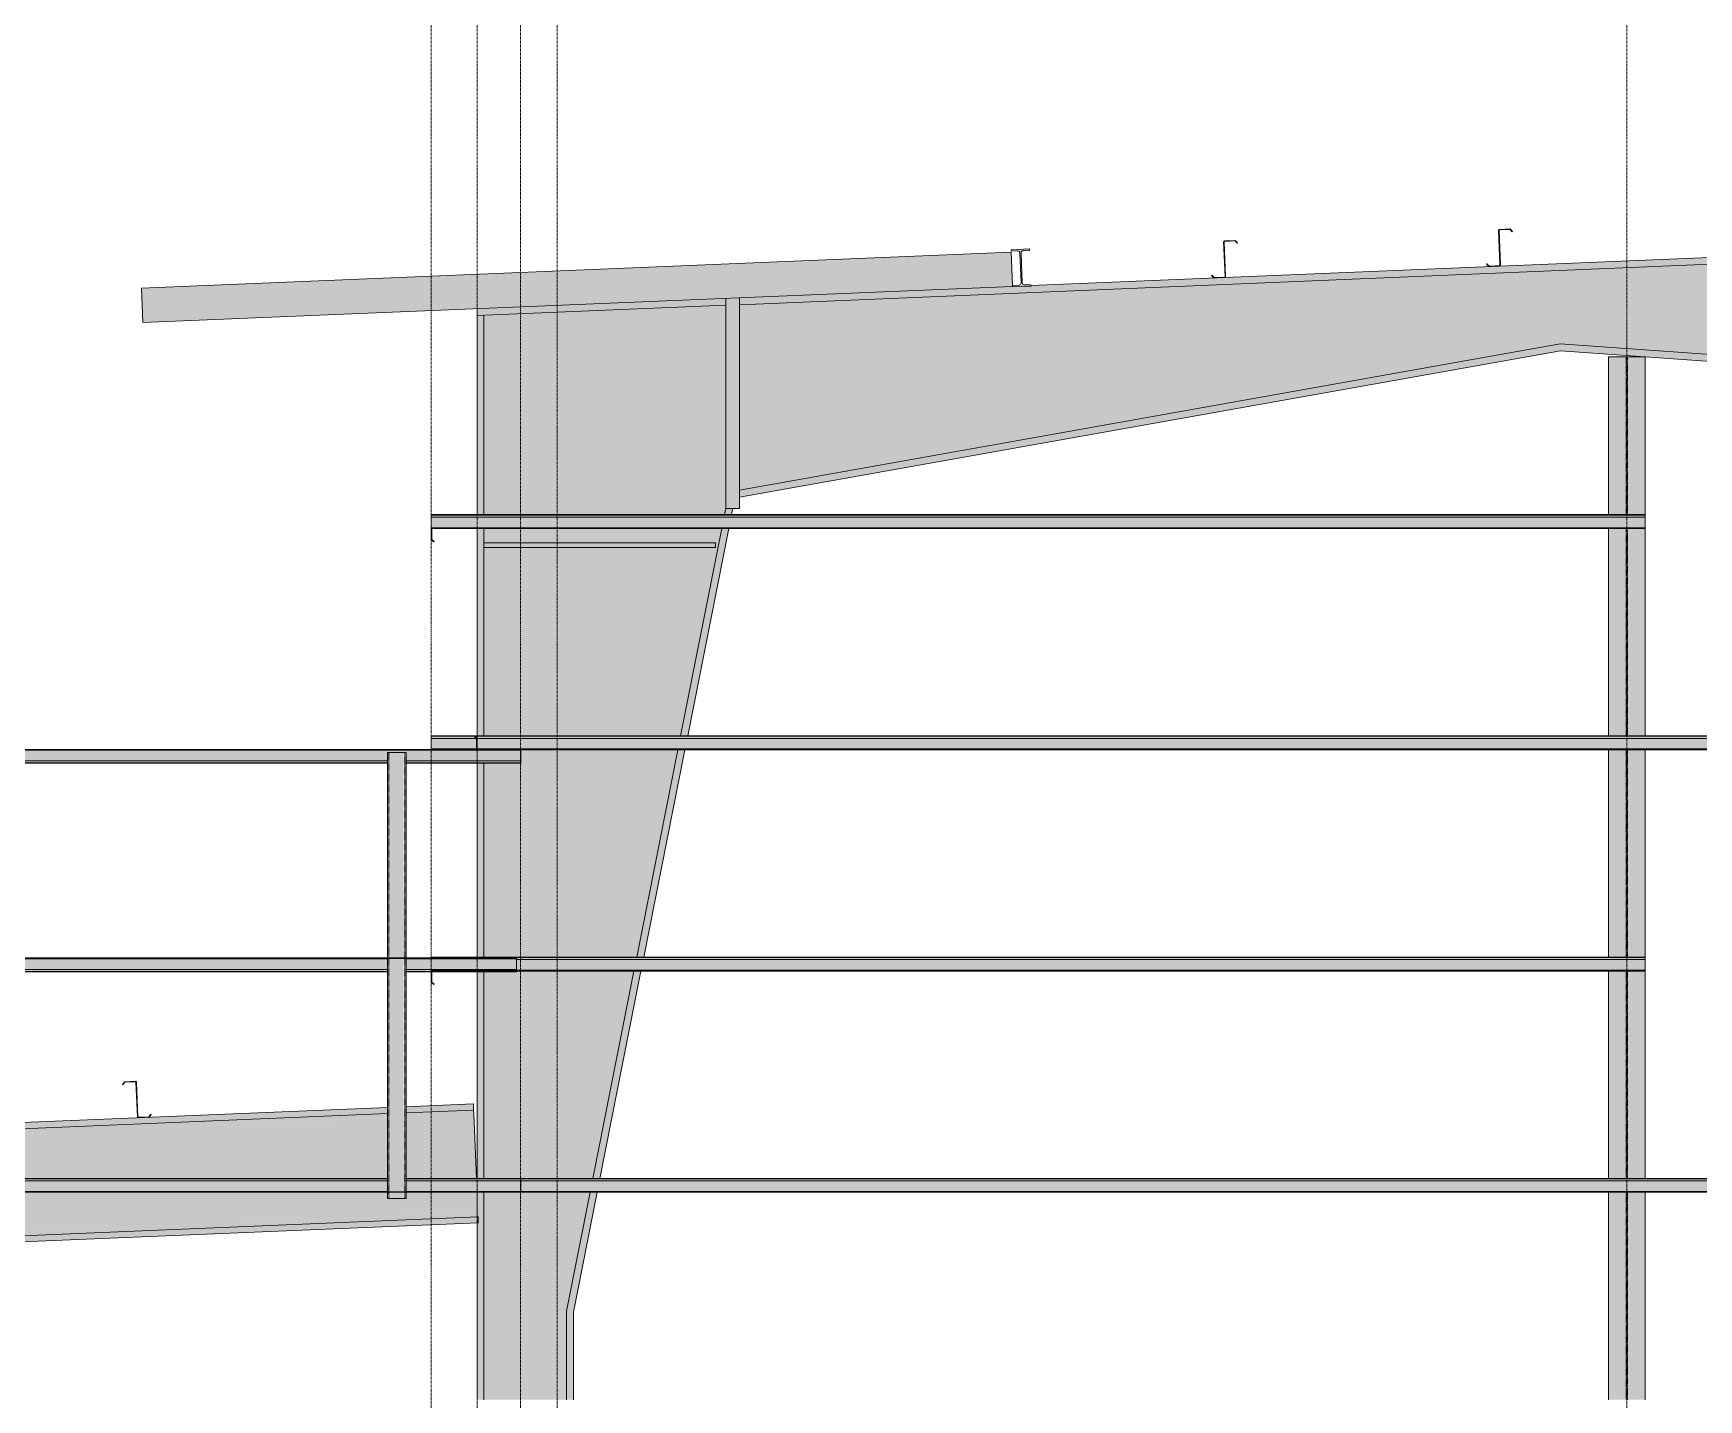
# Model space of a CAD drawing. Header units: inches. Extents: x 21954 to 47768, y -132 to 769.
# Drawn here: x 46099.8 to 46463, y 99.7 to 397.7 of the extents above; entities that cross this region are included whole.
import ezdxf

# ---------------------------------------------------------------- set-up
doc = ezdxf.new("R2010")
doc.units = ezdxf.units.IN
doc.header["$MEASUREMENT"] = 0
doc.linetypes.add('Grid Line 1_2_', pattern=[0.875, 0.5, -0.125, 0.125, -0.125])
doc.linetypes.add('Hidden 1_8_', pattern=[0.1875, 0.125, -0.0625])
for name, color, linetype, lineweight in [('S-BEAM', 12, 'Continuous', 9), ('S-COLS', 52, 'Continuous', 9), ('S-GRID', 1, 'Continuous', 9)]:
    doc.layers.add(name, color=color, linetype=linetype, lineweight=lineweight)
pattern_1 = [(45, (-21524.766, 70.716), (-23.7588, 23.7588), []), (45, (-21524.766, 106.716), (-23.7588, 23.7588), [])]

# ---------------------------------------------------------------- blocks, each defined once
blk = doc.blocks.new('W-Wide Flange - 8_ WIDE-1169490-Structural - Elevation - East')
at = {"layer": 'S-BEAM'}
h = blk.add_hatch(color=256, dxfattribs=at)
h.paths.add_polyline_path([(-22718.06, 147.98), (-22545.05, 155.19), (-22545.05, 156.55), (-22750.73, 147.98), (-22724.19, 147.98)], flags=0)
h.paths.add_polyline_path([(-22541.05, 155.36), (-22379.05, 162.11), (-22379.05, 163.47), (-22541.05, 156.72)], flags=0)
h.paths.add_polyline_path([(-22375.05, 162.27), (-22360.32, 162.89), (-22360.37, 164.25), (-22375.05, 163.64)], flags=0)
h = blk.add_hatch(color=256, dxfattribs=at)
h.paths.add_polyline_path([(-22770.09, 123.4), (-22359.55, 140.52), (-22359.57, 144.95), (-22375.05, 144.95), (-22375.12, 143.64), (-22379.05, 143.64), (-22379.05, 144.95), (-22541.05, 144.95), (-22541.12, 136.73), (-22545.05, 136.73), (-22545.05, 144.95), (-22770.99, 144.89), (-22770.47, 132.59)], flags=0)
h.paths.add_polyline_path([(-22453.03, 147.98), (-22379.05, 147.98), (-22379.05, 161.22), (-22541.05, 154.47), (-22541.05, 147.98), (-22491.77, 147.98)], flags=0)
h.paths.add_polyline_path([(-22545.05, 147.98), (-22545.05, 154.3), (-22696.69, 147.98), (-22549.87, 147.98)], flags=0)
h.paths.add_polyline_path([(-22369.55, 147.98), (-22359.7, 147.98), (-22360.32, 162), (-22375.05, 161.38), (-22375.05, 147.98)], flags=0)
h = blk.add_hatch(color=256, dxfattribs=at)
h.paths.add_polyline_path([(-22696.69, 147.98), (-22545.05, 154.4), (-22545.05, 155.19), (-22717.06, 147.98), (-22701.28, 147.98)], flags=0)
h.paths.add_polyline_path([(-22541.05, 154.47), (-22379.05, 161.23), (-22379.05, 162.11), (-22541.05, 155.28), (-22541.05, 154.57)], flags=0)
h.paths.add_polyline_path([(-22375.05, 161.38), (-22360.28, 162), (-22360.32, 162.89), (-22375.05, 162.24), (-22375.05, 161.39)], flags=0)
for points in [[(-22770.05, 122.52), (-22359.55, 139.66), (-22359.55, 140.51), (-22770.09, 123.4), (-22770.05, 122.55)], [(-22770, 121.16), (-22359.29, 138.27), (-22359.35, 139.63), (-22770.05, 122.52)]]:
    blk.add_hatch(color=256, dxfattribs=at).paths.add_polyline_path(points, flags=0)
for p, q in [((-22541.06, 156.72), (-22379.05, 163.47)), ((-22375.07, 163.63), (-22360.37, 164.25)), ((-22360.37, 164.25), (-22360.32, 162.89)), ((-22541.06, 155.36), (-22379.05, 162.11)), ((-22375.06, 162.27), (-22360.32, 162.89)), ((-22360.32, 162.89), (-22360.28, 162)), ((-22360.28, 162), (-22359.7, 147.98)), ((-22359.57, 144.95), (-22359.55, 144.57)), ((-22770.05, 122.52), (-22359.35, 139.63)), ((-22770, 121.16), (-22359.29, 138.27)), ((-22359.35, 139.66), (-22359.35, 139.63)), ((-22359.35, 139.63), (-22359.29, 138.27))]:
    blk.add_line(p, q, dxfattribs=at)
blk = doc.blocks.new('W-Wide Flange-Column - B1-C-1108678-Structural - Elevation - East')
at = {"layer": 'S-COLS', "linetype": 'Hidden 1_8_'}
for p, q in [((-22108.96, 327.15), (-22108.96, 292.73)), ((-22108.65, 292.73), (-22108.65, 327.15)), ((-22108.96, 289.7), (-22108.96, 244.48)), ((-22108.65, 244.48), (-22108.65, 289.7)), ((-22108.96, 241.45), (-22108.96, 196.23)), ((-22108.65, 196.23), (-22108.65, 241.45)), ((-22108.96, 193.2), (-22108.96, 147.98)), ((-22108.65, 147.98), (-22108.65, 193.2)), ((-22108.96, 144.95), (-22108.96, 99.73)), ((-22108.65, 99.73), (-22108.65, 144.95)), ((-22108.96, 96.7), (-22108.96, 51.48)), ((-22108.65, 51.48), (-22108.65, 96.7)), ((-22108.96, 48.45), (-22108.96, 0)), ((-22108.65, 0), (-22108.65, 48.45))]:
    blk.add_line(p, q, dxfattribs=at)
blk = doc.blocks.new('Girt_Z - 8_D-1038470-Structural - Elevation - East')
at = {"layer": 'S-BEAM'}
h = blk.add_hatch(color=256, dxfattribs=at)
h.paths.add_polyline_path([(-22613.3, 153.71), (-22610.93, 153.81), (-22610.99, 153.91), (-22613.3, 153.82)], flags=0)
h.paths.add_polyline_path([(-22613.49, 153.89), (-22613.38, 153.89), (-22613.81, 161.51)], flags=0)
h.paths.add_polyline_path([(-22616.63, 160.93), (-22616.2, 161.48), (-22616.26, 161.59), (-22616.72, 161)], flags=0)
for p, q in [((-22616.26, 161.59), (-22616.72, 161)), ((-22616.72, 161), (-22616.63, 160.93)), ((-22616.63, 160.93), (-22616.2, 161.48)), ((-22613.89, 161.69), (-22616.26, 161.59)), ((-22616.2, 161.48), (-22613.89, 161.58)), ((-22613.81, 161.51), (-22613.49, 153.89)), ((-22613.38, 153.89), (-22613.7, 161.51)), ((-22610.99, 153.91), (-22613.3, 153.82)), ((-22610.56, 154.47), (-22610.99, 153.91)), ((-22610.93, 153.81), (-22610.47, 154.4)), ((-22610.47, 154.4), (-22610.56, 154.47))]:
    blk.add_line(p, q, dxfattribs=at)
for centre, radius, start, end in [((-22613.89, 161.5), 0.187, 2.3859, 92.3859), ((-22613.89, 161.5), 0.0782, 2.3859, 90.2632), ((-22613.3, 153.9), 0.187, 182.3859, 272.3859), ((-22613.3, 153.9), 0.0782, 182.3859, 269.3436)]:
    blk.add_arc(centre, radius, start, end, dxfattribs=at)
blk = doc.blocks.new('columns and girder2 - one-1108489-Structural - Elevation - East')
at = {"layer": 'S-BEAM'}
h = blk.add_hatch(color=256, dxfattribs=at)
h.paths.add_polyline_path([(-22302.33, 296.54), (-22123.26, 328.45), (-22009.24, 320.37), (-22009.3, 321.88), (-22123.34, 329.96), (-22302.33, 298.04)], flags=0)
h.paths.add_polyline_path([(-22006.23, 320.29), (-21643.9, 325.46), (-21643.96, 326.96), (-22006.29, 321.79), (-22006.23, 320.3)], flags=0)
h.paths.add_polyline_path([(-21640.9, 325.67), (-21403.33, 357.45), (-21194.62, 328.11), (-21194.62, 329.63), (-21403.33, 358.96), (-21640.96, 327.16)], flags=0)
h.paths.add_polyline_path([(-22359.55, 336.13), (-22305.33, 338.39), (-22305.33, 339.9), (-22359.55, 337.64)], flags=0)
h.paths.add_polyline_path([(-22302.33, 338.52), (-22010.5, 350.68), (-22010.58, 352.18), (-22302.33, 339.95)], flags=0)
h.paths.add_polyline_path([(-22007.5, 350.8), (-21645.58, 365.88), (-21645.67, 367.38), (-22007.56, 352.3), (-22007.55, 351.87)], flags=0)
h.paths.add_polyline_path([(-21642.58, 366.01), (-21194.62, 384.75), (-21194.62, 386.17), (-21642.65, 367.51), (-21642.61, 366.63)], flags=0)
h.paths.add_polyline_path([(-21191.62, 384.8), (-21134.3, 387.19), (-21134.3, 388.69), (-21191.62, 386.3), (-21191.62, 384.87)], flags=0)
h = blk.add_hatch(color=256, dxfattribs=at)
h.paths.add_polyline_path([(-21153.8, -6), (-21153.8, -6), (-21155.3, -6)], flags=0)
h.paths.add_polyline_path([(-22338.55, -6), (-22338.55, -6), (-22340.05, -6)], flags=0)
h.paths.add_polyline_path([(-21134.3, -6), (-21134.3, -6), (-21135.8, -6)], flags=0)
h.paths.add_polyline_path([(-21134.3, 0), (-21134.3, 144.95), (-21135.8, 144.95), (-21135.8, 99.73), (-21135.55, 99.65), (-21135.55, 96.7), (-21135.8, 96.7), (-21135.8, 51.48), (-21135.55, 51.4), (-21135.55, 48.45), (-21135.8, 48.45), (-21135.8, 0), (-21134.33, 0)], flags=0)
h.paths.add_polyline_path([(-22358.08, 0), (-22358.05, 0), (-22358.05, 48.27), (-22359.55, 48.27), (-22359.55, 0)], flags=0)
h.paths.add_polyline_path([(-22338.55, 0), (-22338.55, 48.45), (-22340.05, 48.45), (-22339.98, 0)], flags=0)
h.paths.add_polyline_path([(-21153.8, 0), (-21153.8, 48.45), (-21155.3, 48.45), (-21155.3, 0), (-21153.87, 0)], flags=0)
h.paths.add_polyline_path([(-22338.55, 51.48), (-22338.55, 96.7), (-22340.05, 96.7), (-22340.05, 51.48), (-22339.36, 51.48)], flags=0)
h.paths.add_polyline_path([(-21154.49, 51.48), (-21153.8, 51.48), (-21153.8, 96.7), (-21155.3, 96.7), (-21155.3, 51.48)], flags=0)
h.paths.add_polyline_path([(-22359.55, 51.48), (-22358.05, 51.48), (-22358.05, 96.7), (-22359.55, 96.7), (-22359.55, 95.07)], flags=0)
h.paths.add_polyline_path([(-21155.07, 99.73), (-21153.8, 99.73), (-21153.8, 119), (-21158.61, 144.95), (-21160.14, 144.95), (-21155.3, 118.86), (-21155.3, 99.73)], flags=0)
h.paths.add_polyline_path([(-22358.52, 99.73), (-22358.05, 99.73), (-22358.05, 144.95), (-22359.55, 144.95), (-22359.55, 139.66), (-22359.35, 139.63), (-22359.35, 138.27), (-22359.55, 138.26), (-22359.55, 99.73)], flags=0)
h.paths.add_polyline_path([(-22338.78, 99.73), (-22338.55, 99.73), (-22338.55, 118.85), (-22333.38, 144.95), (-22334.91, 144.95), (-22340.05, 119), (-22340.05, 99.73)], flags=0)
h.paths.add_polyline_path([(-22358.05, 147.98), (-22358.05, 193.02), (-22359.55, 193.02), (-22359.55, 147.98), (-22358.73, 147.98)], flags=0)
h.paths.add_polyline_path([(-21134.3, 147.98), (-21134.3, 241.45), (-21135.8, 241.45), (-21135.8, 147.98), (-21134.89, 147.98)], flags=0)
h.paths.add_polyline_path([(-21160.7, 147.98), (-21159.17, 147.98), (-21176.5, 241.45), (-21178.02, 241.45), (-21164.8, 170.12)], flags=0)
h.paths.add_polyline_path([(-22334.3, 147.98), (-22332.77, 147.98), (-22323.81, 193.2), (-22325.34, 193.2)], flags=0)
h.paths.add_polyline_path([(-22323.87, 196.23), (-22323.2, 196.23), (-22314.24, 241.45), (-22315.77, 241.45), (-22324.73, 196.23)], flags=0)
h.paths.add_polyline_path([(-22358.05, 196.23), (-22358.05, 238.52), (-22359.55, 238.52), (-22359.55, 196.23), (-22358.94, 196.23)], flags=0)
h.paths.add_polyline_path([(-22358.05, 244.48), (-22358.05, 289.7), (-22359.55, 289.7), (-22359.55, 244.48), (-22359.15, 244.48)], flags=0)
h.paths.add_polyline_path([(-22313.63, 244.48), (-22304.67, 289.7), (-22306.2, 289.7), (-22315.16, 244.48), (-22314.72, 244.48)], flags=0)
h.paths.add_polyline_path([(-21135.26, 244.48), (-21134.3, 244.48), (-21134.3, 387.19), (-21135.8, 387.12), (-21135.8, 244.48)], flags=0)
h.paths.add_polyline_path([(-21177.67, 244.48), (-21177.06, 244.48), (-21191.8, 323.84), (-21193.29, 323.84), (-21178.58, 244.48)], flags=0)
h.paths.add_polyline_path([(-22305.56, 292.73), (-22304.06, 292.73), (-22303.8, 294.08), (-22305.33, 294.08), (-22305.59, 292.73)], flags=0)
h.paths.add_polyline_path([(-22359.36, 292.73), (-22358.05, 292.73), (-22358.05, 336.2), (-22359.55, 336.13), (-22359.55, 292.73)], flags=0)
h = blk.add_hatch(color=256, dxfattribs=at)
h.paths.add_polyline_path([(-21135.8, 0), (-21135.8, 48.45), (-21153.8, 48.45), (-21153.8, 0), (-21136.67, 0)], flags=0)
h.paths.add_polyline_path([(-22340.05, 0), (-22340.05, 48.45), (-22350.05, 48.35), (-22350.05, 48.27), (-22358.05, 48.27), (-22358.05, 0), (-22350.05, 0)], flags=0)
h.paths.add_polyline_path([(-22350.05, 51.48), (-22340.05, 51.48), (-22340.05, 96.7), (-22358.05, 96.7), (-22358.05, 51.48)], flags=0)
h.paths.add_polyline_path([(-21153.8, 51.48), (-21135.8, 51.48), (-21135.8, 96.7), (-21153.8, 96.7), (-21153.8, 95.07)], flags=0)
h.paths.add_polyline_path([(-22358.05, 99.73), (-22340.05, 99.73), (-22340.05, 119), (-22334.91, 144.95), (-22358.05, 144.95), (-22358.05, 118.85)], flags=0)
h.paths.add_polyline_path([(-21135.8, 99.73), (-21135.8, 144.95), (-21158.61, 144.95), (-21153.8, 118.86), (-21153.8, 99.73), (-21151.03, 99.73)], flags=0)
h.paths.add_polyline_path([(-22358.05, 147.98), (-22334.3, 147.98), (-22325.34, 193.2), (-22350.94, 193.1), (-22350.94, 193.02), (-22358.05, 193.02), (-22358.05, 151.36)], flags=0)
h.paths.add_polyline_path([(-21151.86, 147.98), (-21135.8, 147.98), (-21135.8, 241.45), (-21155.3, 241.45), (-21155.3, 240), (-21143.8, 240), (-21143.8, 239.62), (-21176.16, 239.62), (-21174.03, 228.16), (-21143.8, 228.16), (-21143.8, 227.78), (-21173.96, 227.78), (-21159.17, 147.98), (-21153.8, 147.98)], flags=0)
h.paths.add_polyline_path([(-22350.94, 196.23), (-22324.73, 196.23), (-22315.77, 241.45), (-22350.05, 241.37), (-22350.05, 238.52), (-22358.05, 238.52), (-22358.05, 196.23)], flags=0)
h.paths.add_polyline_path([(-21145.38, 244.48), (-21135.8, 244.48), (-21135.8, 324.09), (-21188.62, 324.09), (-21188.62, 325.09), (-21135.8, 325.09), (-21135.8, 387.12), (-21191.62, 384.8), (-21191.62, 323.84), (-21191.77, 323.84), (-21178.45, 252), (-21155.3, 252), (-21155.3, 244.48), (-21153.8, 244.48)], flags=0)
h.paths.add_polyline_path([(-22336.82, 244.48), (-22315.16, 244.48), (-22306.2, 289.7), (-22358.05, 289.7), (-22358.05, 286.6), (-22307.55, 286.6), (-22307.55, 285.6), (-22358.05, 285.6), (-22358.05, 244.48), (-22350.45, 244.48)], flags=0)
h.paths.add_polyline_path([(-22358.05, 292.73), (-22305.59, 292.73), (-22305.33, 294.08), (-22305.33, 338.39), (-22358.05, 336.13), (-22358.05, 334.6)], flags=0)
h.paths.add_polyline_path([(-22302.33, 298.06), (-22123.26, 329.96), (-22009.3, 321.88), (-22010.58, 350.67), (-22302.33, 338.52), (-22302.33, 328.45)], flags=0)
h.paths.add_polyline_path([(-22006.29, 321.79), (-21643.96, 326.98), (-21645.67, 365.88), (-22007.5, 350.8), (-22006.29, 321.86)], flags=0)
h.paths.add_polyline_path([(-21640.96, 327.17), (-21403.33, 358.96), (-21194.62, 329.63), (-21194.62, 384.67), (-21642.58, 366.01), (-21641.34, 336.13)], flags=0)
h = blk.add_hatch(color=256, dxfattribs=at)
h.paths.add_polyline_path([(-22302.33, 294.08), (-22302.33, 340.02), (-22305.33, 339.9), (-22305.33, 294.08)], flags=0)
h.paths.add_polyline_path([(-22009.06, 316.25), (-22006.07, 316.38), (-22007.59, 352.85), (-22010.58, 352.72)], flags=0)
h.paths.add_polyline_path([(-21643.73, 321.47), (-21640.73, 321.59), (-21642.67, 368.05), (-21645.67, 367.93)], flags=0)
h.paths.add_polyline_path([(-21194.62, 323.84), (-21191.62, 323.84), (-21191.62, 387.09), (-21194.62, 387.09)], flags=0)
h = blk.add_hatch(color=256, dxfattribs=at)
h.paths.add_polyline_path([(-22307.55, 285.6), (-22307.55, 286.6), (-22358.05, 286.6), (-22358.05, 285.6), (-22338.55, 285.6)], flags=0)
h.paths.add_polyline_path([(-21188.62, 324.09), (-21135.8, 324.09), (-21135.8, 325.09), (-21188.62, 325.09)], flags=0)
for p, q in [((-22302.33, 338.52), (-22010.5, 350.68)), ((-22010.56, 352.18), (-22238.75, 342.67)), ((-22359.55, 336.13), (-22305.33, 338.39)), ((-22305.33, 339.9), (-22305.33, 294.08)), ((-22302.33, 294.08), (-22302.33, 340.02)), ((-22359.55, 337.64), (-22359.55, 336.13)), ((-22358.05, 336.2), (-22359.55, 336.13)), ((-22359.55, 292.73), (-22359.55, 336.13)), ((-22358.05, 336.2), (-22358.05, 292.73)), ((-22123.34, 329.96), (-22302.33, 298.06)), ((-22302.33, 296.54), (-22123.26, 328.45)), ((-22009.3, 321.88), (-22123.34, 329.96)), ((-22123.26, 328.45), (-22009.24, 320.37)), ((-22305.33, 294.08), (-22305.59, 292.73)), ((-22305.33, 294.08), (-22302.33, 294.08)), ((-22304.06, 292.73), (-22303.8, 294.08)), ((-22359.55, 244.48), (-22359.55, 289.7)), ((-22358.05, 289.7), (-22358.05, 244.48)), ((-22306.2, 289.7), (-22315.16, 244.48)), ((-22313.63, 244.48), (-22304.67, 289.7)), ((-22307.55, 286.6), (-22358.05, 286.6)), ((-22358.05, 285.6), (-22307.55, 285.6)), ((-22307.55, 285.6), (-22307.55, 286.6)), ((-22315.77, 241.45), (-22324.73, 196.23)), ((-22323.2, 196.23), (-22314.24, 241.45)), ((-22359.55, 196.23), (-22359.55, 238.52)), ((-22358.05, 238.52), (-22358.05, 196.23)), ((-22359.55, 147.98), (-22359.55, 193.02)), ((-22358.05, 193.02), (-22358.05, 147.98)), ((-22325.34, 193.2), (-22334.3, 147.98)), ((-22332.77, 147.98), (-22323.81, 193.2)), ((-22359.55, 139.65), (-22359.55, 144.95)), ((-22358.05, 144.95), (-22358.05, 99.73)), ((-22334.91, 144.95), (-22340.05, 119)), ((-22338.55, 118.85), (-22333.38, 144.95)), ((-22359.55, 99.73), (-22359.55, 138.26)), ((-22340.05, 99.73), (-22340.05, 119)), ((-22338.55, 118.85), (-22338.55, 99.73))]:
    blk.add_line(p, q, dxfattribs=at)
blk = doc.blocks.new('Girt_C - 8_D-1125799-Structural - Elevation - East')
at = {"layer": 'S-BEAM'}
blk.add_hatch(color=256, dxfattribs=at).paths.add_polyline_path([(-22379.05, 239.05), (-22378.99, 240.83), (-22375.05, 240.83), (-22375.05, 239.05), (-22350.05, 239.05), (-22350.05, 241.37), (-22797.05, 241.37), (-22797.05, 239.05), (-22791.3, 239.05), (-22791.24, 240.83), (-22787.3, 240.83), (-22787.3, 239.05), (-22545.05, 239.05), (-22544.99, 240.83), (-22541.05, 240.83), (-22541.05, 239.05), (-22414.29, 239.05)], flags=0)
h = blk.add_hatch(color=256, dxfattribs=at)
h.paths.add_polyline_path([(-22787.3, 238.6), (-22545.05, 238.6), (-22545.05, 239.05), (-22787.3, 238.95)], flags=0)
h.paths.add_polyline_path([(-22350.05, 238.6), (-22350.05, 239.05), (-22375.05, 238.95), (-22375.05, 238.6)], flags=0)
h.paths.add_polyline_path([(-22797.05, 238.6), (-22791.3, 238.6), (-22791.3, 239.05), (-22797.05, 238.95)], flags=0)
h.paths.add_polyline_path([(-22379.05, 238.6), (-22379.05, 239.05), (-22541.05, 238.95), (-22541.05, 238.6), (-22414.29, 238.6)], flags=0)
at = {"layer": 'S-BEAM', "lineweight": 15}
for p, q in [((-22350.05, 241.55), (-22797.05, 241.55)), ((-22797.05, 241.45), (-22350.05, 241.45)), ((-22350.05, 241.45), (-22350.05, 241.55))]:
    blk.add_line(p, q, dxfattribs=at)
at = {"layer": 'S-BEAM'}
for p, q in [((-22350.05, 241.37), (-22797.05, 241.37)), ((-22350.05, 241.45), (-22350.05, 241.37)), ((-22350.05, 241.37), (-22350.05, 239.05)), ((-22379.05, 239.05), (-22541.05, 239.05)), ((-22379.05, 238.6), (-22541.05, 238.6)), ((-22379.05, 238.52), (-22541.05, 238.52)), ((-22350.05, 239.05), (-22375.05, 239.05)), ((-22350.05, 238.6), (-22375.05, 238.6)), ((-22350.05, 238.52), (-22375.05, 238.52)), ((-22350.05, 239.05), (-22350.05, 238.6)), ((-22350.05, 238.6), (-22350.05, 238.52))]:
    blk.add_line(p, q, dxfattribs=at)
blk = doc.blocks.new('Girt_C - 8_D-1125798-Structural - Elevation - East')
at = {"layer": 'S-BEAM'}
h = blk.add_hatch(color=256, dxfattribs=at)
h.paths.add_polyline_path([(-22791.3, 195.87), (-22791.3, 195.95), (-22797.05, 195.87)], flags=0)
h.paths.add_polyline_path([(-22350.94, 195.87), (-22350.94, 195.95), (-22375.05, 195.87)], flags=0)
h = blk.add_hatch(color=256, dxfattribs=at)
h.paths.add_polyline_path([(-22569.24, 193.55), (-22545.05, 193.55), (-22545.05, 195.87), (-22787.3, 195.87), (-22787.3, 193.55), (-22646.71, 193.55)], flags=0)
h.paths.add_polyline_path([(-22791.3, 193.55), (-22791.3, 195.87), (-22797.05, 195.87), (-22797.05, 193.55)], flags=0)
h.paths.add_polyline_path([(-22350.94, 193.55), (-22350.94, 195.87), (-22375.05, 195.87), (-22375.05, 193.55)], flags=0)
h.paths.add_polyline_path([(-22379.05, 193.55), (-22379.05, 195.87), (-22541.05, 195.87), (-22541.05, 193.55), (-22414.29, 193.55)], flags=0)
h = blk.add_hatch(color=256, dxfattribs=at)
h.paths.add_polyline_path([(-22541.05, 193.1), (-22379.05, 193.1), (-22379.05, 193.55), (-22541.05, 193.45)], flags=0)
h.paths.add_polyline_path([(-22797.05, 193.1), (-22791.3, 193.1), (-22791.3, 193.55), (-22797.05, 193.45)], flags=0)
h.paths.add_polyline_path([(-22569.24, 193.1), (-22545.05, 193.1), (-22545.05, 193.55), (-22787.3, 193.45), (-22787.3, 193.1), (-22646.71, 193.1)], flags=0)
h.paths.add_polyline_path([(-22350.94, 193.1), (-22350.94, 193.2), (-22350.94, 193.3), (-22350.94, 193.55), (-22375.05, 193.45), (-22375.05, 193.1), (-22369.55, 193.1)], flags=0)
at = {"layer": 'S-BEAM', "lineweight": 15}
for p, q in [((-22350.94, 196.05), (-22797.05, 196.05)), ((-22797.05, 195.95), (-22350.94, 195.95)), ((-22350.94, 195.95), (-22350.94, 196.05))]:
    blk.add_line(p, q, dxfattribs=at)
at = {"layer": 'S-BEAM'}
for p, q in [((-22379.05, 195.87), (-22541.05, 195.87)), ((-22379.05, 193.55), (-22541.05, 193.55)), ((-22379.05, 193.1), (-22541.05, 193.1)), ((-22379.05, 193.02), (-22541.05, 193.02)), ((-22350.94, 195.87), (-22375.05, 195.87)), ((-22350.94, 193.55), (-22375.05, 193.55)), ((-22350.94, 193.1), (-22375.05, 193.1)), ((-22350.94, 193.02), (-22375.05, 193.02)), ((-22350.94, 195.95), (-22350.94, 195.87)), ((-22350.94, 195.87), (-22350.94, 193.55)), ((-22350.94, 193.55), (-22350.94, 193.3)), ((-22350.94, 193.1), (-22350.94, 193.02))]:
    blk.add_line(p, q, dxfattribs=at)
blk = doc.blocks.new('Girt_C - 8_D-1121963-Structural - Elevation - East')
at = {"layer": 'S-BEAM'}
h = blk.add_hatch(color=256, dxfattribs=at)
h.paths.add_polyline_path([(-22356.19, 147.45), (-22350.05, 147.45), (-22350.05, 147.9), (-22375.05, 147.9), (-22375.05, 147.45)], flags=0)
h.paths.add_polyline_path([(-22795.3, 147.45), (-22791.3, 147.55), (-22791.3, 147.9), (-22795.3, 147.9)], flags=0)
h.paths.add_polyline_path([(-22787.3, 147.45), (-22545.05, 147.55), (-22545.05, 147.9), (-22787.3, 147.9), (-22787.3, 147.55)], flags=0)
h.paths.add_polyline_path([(-22379.05, 147.45), (-22379.05, 147.9), (-22541.05, 147.9), (-22541.05, 147.45), (-22394.92, 147.45)], flags=0)
h = blk.add_hatch(color=256, dxfattribs=at)
h.paths.add_polyline_path([(-22356.19, 145.13), (-22350.05, 145.13), (-22350.05, 147.45), (-22375.05, 147.45), (-22375.05, 145.13)], flags=0)
h.paths.add_polyline_path([(-22791.98, 145.13), (-22791.3, 145.13), (-22791.3, 147.45), (-22795.3, 147.45), (-22795.3, 145.13)], flags=0)
h.paths.add_polyline_path([(-22787.3, 145.13), (-22545.05, 145.13), (-22545.05, 147.45), (-22787.3, 147.45)], flags=0)
h.paths.add_polyline_path([(-22379.05, 145.13), (-22379.05, 147.45), (-22541.05, 147.45), (-22541.05, 145.13), (-22394.92, 145.13)], flags=0)
for points in [[(-22379.05, 147.9), (-22379.05, 147.98), (-22394.92, 147.9)], [(-22350.05, 145.05), (-22350.05, 145.13), (-22356.19, 145.05)]]:
    blk.add_hatch(color=256, dxfattribs=at).paths.add_polyline_path(points, flags=0)
h = blk.add_hatch(dxfattribs=at)
h.set_pattern_fill('FP_9', color=256, style=0, pattern_type=2)
h.set_pattern_definition(pattern_1)
h.paths.add_polyline_path([(-22350.05, 144.95), (-22350.05, 145.05), (-22356.19, 144.95)], flags=0)
for p, q in [((-22379.05, 147.98), (-22541.06, 147.98)), ((-22379.05, 147.9), (-22541.06, 147.9)), ((-22379.05, 147.45), (-22541.06, 147.45)), ((-22350.05, 147.98), (-22375.06, 147.98)), ((-22350.05, 147.9), (-22375.06, 147.9)), ((-22350.05, 147.45), (-22375.06, 147.45)), ((-22350.05, 147.98), (-22350.05, 147.9)), ((-22350.05, 147.9), (-22350.05, 147.45)), ((-22350.05, 147.45), (-22350.05, 145.13)), ((-22379.05, 145.13), (-22541.06, 145.13)), ((-22350.05, 145.13), (-22375.05, 145.13)), ((-22350.05, 145.13), (-22350.05, 145.05))]:
    blk.add_line(p, q, dxfattribs=at)
at = {"layer": 'S-BEAM', "lineweight": 15}
for p, q in [((-22350.05, 145.05), (-22795.3, 145.05)), ((-22795.3, 144.95), (-22350.05, 144.95)), ((-22350.05, 144.95), (-22350.05, 145.05))]:
    blk.add_line(p, q, dxfattribs=at)
blk = doc.blocks.new('Girt_Z - 8_D-1041617-Structural - Elevation - East')
at = {"layer": 'S-BEAM'}
h = blk.add_hatch(color=256, dxfattribs=at)
h.paths.add_polyline_path([(-22138.91, 346.83), (-22138.86, 346.94), (-22139.42, 347.38)], flags=0)
h.paths.add_polyline_path([(-22136.47, 347.12), (-22136.37, 347.12), (-22136.79, 354.74)], flags=0)
h.paths.add_polyline_path([(-22133.82, 354.4), (-22133.74, 354.48), (-22134.25, 355.03), (-22134.29, 354.92)], flags=0)
for p, q in [((-22136.79, 354.74), (-22136.47, 347.12)), ((-22136.37, 347.12), (-22136.68, 354.74)), ((-22134.25, 355.03), (-22136.61, 354.93)), ((-22136.61, 354.82), (-22134.29, 354.92)), ((-22134.29, 354.92), (-22133.82, 354.4)), ((-22133.74, 354.48), (-22134.25, 355.03)), ((-22133.82, 354.4), (-22133.74, 354.48)), ((-22139.33, 347.46), (-22139.42, 347.38)), ((-22139.42, 347.38), (-22138.91, 346.83)), ((-22138.86, 346.94), (-22139.33, 347.46)), ((-22136.55, 347.04), (-22138.86, 346.94))]:
    blk.add_line(p, q, dxfattribs=at)
for centre, radius, start, end in [((-22136.6, 354.74), 0.187, 92.3859, 182.3859), ((-22136.6, 354.74), 0.0782, 94.5087, 182.3859), ((-22136.55, 347.12), 0.0782, 275.4283, 2.3859), ((-22136.55, 347.12), 0.188, 272.3859, 2.3859)]:
    blk.add_arc(centre, radius, start, end, dxfattribs=at)
blk = doc.blocks.new('HSS-Hollow Structural Section-Column - HSS4X4X1_4-1159162-Structural - Elevation - East')
at = {"layer": 'S-COLS', "linetype": 'Hidden 1_8_'}
for p, q in [((-22378.82, 196.05), (-22378.82, 240.83)), ((-22375.29, 240.83), (-22375.29, 196.05)), ((-22378.82, 145.05), (-22378.82, 195.95)), ((-22375.29, 195.95), (-22375.29, 145.05)), ((-22378.82, 143.64), (-22378.82, 144.95)), ((-22375.29, 144.95), (-22375.29, 143.64))]:
    blk.add_line(p, q, dxfattribs=at)
blk = doc.blocks.new('Girt_Z - 10_D-1179800-Structural - Elevation - East')
at = {"layer": 'S-BEAM'}
h = blk.add_hatch(color=256, dxfattribs=at)
h.paths.add_polyline_path([(-22368.98, 190.27), (-22368.91, 190.35), (-22369.44, 190.8), (-22369.55, 190.75)], flags=0)
h.paths.add_polyline_path([(-22359.97, 196.05), (-22359.92, 196.05), (-22360.09, 196.05)], flags=0)
for p, q in [((-22360.13, 196.23), (-22360.2, 196.15)), ((-22360.2, 196.15), (-22360.09, 196.05)), ((-22359.92, 196.05), (-22360.13, 196.23)), ((-22369.55, 193.02), (-22369.55, 190.75)), ((-22369.44, 190.8), (-22369.44, 193.02)), ((-22369.55, 190.75), (-22368.98, 190.27)), ((-22368.91, 190.35), (-22369.44, 190.8)), ((-22368.98, 190.27), (-22368.91, 190.35))]:
    blk.add_line(p, q, dxfattribs=at)
blk = doc.blocks.new('Girt_Z - 10_D-V76-Structural - Elevation - East')
at = {"layer": 'S-BEAM'}
blk.add_hatch(color=256, dxfattribs=at).paths.add_polyline_path([(-22359.66, 241.63), (-22359.55, 241.63), (-22359.55, 244), (-22359.66, 243.95)], flags=0)
for p, q in [((-22360.13, 244.48), (-22360.2, 244.4)), ((-22360.2, 244.4), (-22359.66, 243.95)), ((-22359.55, 244), (-22360.13, 244.48)), ((-22359.66, 243.95), (-22359.66, 241.63)), ((-22359.55, 241.63), (-22359.55, 244))]:
    blk.add_line(p, q, dxfattribs=at)
blk.add_arc((-22359.74, 241.63), 0.0782, 270, 356.9576, dxfattribs=at)
blk = doc.blocks.new('Girt_Z - 10_D-1179799-Structural - Elevation - East')
at = {"layer": 'S-BEAM'}
blk.add_hatch(color=256, dxfattribs=at).paths.add_polyline_path([(-22368.98, 286.77), (-22368.91, 286.85), (-22369.44, 287.3), (-22369.55, 287.25)], flags=0)
for p, q in [((-22369.55, 289.62), (-22369.55, 287.25)), ((-22369.55, 287.25), (-22368.98, 286.77)), ((-22369.44, 287.3), (-22369.44, 289.62)), ((-22368.91, 286.85), (-22369.44, 287.3)), ((-22368.98, 286.77), (-22368.91, 286.85))]:
    blk.add_line(p, q, dxfattribs=at)
blk.add_arc((-22369.37, 289.62), 0.0782, 90, 177.8773, dxfattribs=at)
blk = doc.blocks.new('Girt_Z - 10_D-1118249-Structural - Elevation - East')
at = {"layer": 'S-BEAM'}
h = blk.add_hatch(color=256, dxfattribs=at)
h.paths.add_polyline_path([(-21484.6, 147.45), (-21134.3, 147.5), (-21133.83, 147.9), (-22350.05, 147.9), (-22350.05, 147.45), (-21562.07, 147.45)], flags=0)
h.paths.add_polyline_path([(-21133.73, 147.45), (-21128.43, 147.45), (-21128.43, 147.9), (-21133.73, 147.84), (-21134.19, 147.45)], flags=0)
h = blk.add_hatch(color=256, dxfattribs=at)
h.paths.add_polyline_path([(-21134.19, 145.13), (-21128.43, 145.13), (-21128.43, 147.45), (-21134.19, 147.45), (-21134.19, 145.13)], flags=0)
h.paths.add_polyline_path([(-21484.6, 145.13), (-21134.3, 145.13), (-21134.3, 147.45), (-22350.05, 147.45), (-22350.05, 145.13), (-21562.07, 145.13)], flags=0)
for p, q in [((-21128.43, 147.98), (-22350.05, 147.98)), ((-21133.83, 147.9), (-22350.05, 147.9)), ((-21134.3, 147.45), (-22350.05, 147.45)), ((-21128.43, 145.13), (-22350.05, 145.13))]:
    blk.add_line(p, q, dxfattribs=at)
at = {"layer": 'S-BEAM', "lineweight": 15}
for p, q in [((-21128.43, 145.05), (-22369.55, 145.05)), ((-22369.55, 145.05), (-22369.55, 144.95)), ((-22369.55, 144.95), (-21128.43, 144.95))]:
    blk.add_line(p, q, dxfattribs=at)
blk = doc.blocks.new('Girt_Z - 10_D-1118713-Structural - Elevation - East')
at = {"layer": 'S-BEAM'}
blk.add_hatch(color=256, dxfattribs=at).paths.add_polyline_path([(-22360.2, 244.4), (-22360.2, 244.48), (-22369.55, 244.4)], flags=0)
h = blk.add_hatch(color=256, dxfattribs=at)
h.paths.add_polyline_path([(-21484.6, 243.95), (-21134.3, 244), (-21133.83, 244.4), (-22360.03, 244.4), (-22359.55, 243.95), (-21562.07, 243.95)], flags=0)
h.paths.add_polyline_path([(-22360.2, 243.95), (-22359.72, 244), (-22360.2, 244.4), (-22369.55, 244.4), (-22369.55, 243.95)], flags=0)
h.paths.add_polyline_path([(-21133.73, 243.95), (-21128.05, 243.95), (-21128.05, 244.4), (-21133.73, 244.34), (-21134.19, 243.95)], flags=0)
h = blk.add_hatch(color=256, dxfattribs=at)
h.paths.add_polyline_path([(-21134.19, 241.63), (-21128.05, 241.63), (-21128.05, 243.95), (-21134.19, 243.95), (-21134.19, 241.63)], flags=0)
h.paths.add_polyline_path([(-22359.66, 241.63), (-22359.66, 243.95), (-22369.55, 243.95), (-22369.55, 241.63), (-22360.13, 241.63)], flags=0)
h.paths.add_polyline_path([(-21484.6, 241.63), (-21134.3, 241.63), (-21134.3, 243.95), (-22359.55, 243.95), (-22359.55, 241.63), (-21562.07, 241.63)], flags=0)
for p, q in [((-21128.05, 244.48), (-22369.55, 244.48)), ((-22369.55, 244.4), (-22369.55, 244.48)), ((-22360.2, 244.4), (-22369.55, 244.4)), ((-22369.55, 243.95), (-22369.55, 244.4)), ((-22359.66, 243.95), (-22369.55, 243.95)), ((-22369.55, 241.63), (-22369.55, 243.95)), ((-21133.83, 244.4), (-22360.03, 244.4)), ((-21134.3, 243.95), (-22359.55, 243.95)), ((-21128.05, 241.63), (-22369.55, 241.63)), ((-22369.55, 241.55), (-22369.55, 241.63))]:
    blk.add_line(p, q, dxfattribs=at)
at = {"layer": 'S-BEAM', "lineweight": 15}
for p, q in [((-21128.05, 241.55), (-22369.55, 241.55)), ((-22369.55, 241.55), (-22369.55, 241.45)), ((-22369.55, 241.45), (-21128.05, 241.45))]:
    blk.add_line(p, q, dxfattribs=at)
blk = doc.blocks.new('Girt_Z - 10_D-1118338-Structural - Elevation - East')
at = {"layer": 'S-BEAM'}
h = blk.add_hatch(color=256, dxfattribs=at)
h.paths.add_polyline_path([(-22181.87, 195.7), (-22104.8, 195.7), (-22104.8, 196.15), (-22350.94, 196.05), (-22350.94, 195.7), (-22259.34, 195.7)], flags=0)
h.paths.add_polyline_path([(-22360.09, 196.05), (-22360.2, 196.15), (-22360.13, 196.05)], flags=0)
for points in [[(-22350.94, 193.38), (-22104.8, 193.38), (-22104.8, 195.7), (-22350.94, 195.7), (-22350.94, 193.55)], [(-22104.8, 193.3), (-22104.8, 193.38), (-22181.87, 193.3)]]:
    blk.add_hatch(color=256, dxfattribs=at).paths.add_polyline_path(points, flags=0)
h = blk.add_hatch(dxfattribs=at)
h.set_pattern_fill('FP_9', color=256, style=0, pattern_type=2)
h.set_pattern_definition(pattern_1)
h.paths.add_polyline_path([(-22104.8, 193.2), (-22104.8, 193.3), (-22181.87, 193.2)], flags=0)
for p, q in [((-22104.8, 196.23), (-22369.55, 196.23)), ((-22369.55, 196.15), (-22369.55, 196.23)), ((-22360.2, 196.15), (-22369.55, 196.15)), ((-22104.8, 196.15), (-22360.03, 196.15)), ((-22104.8, 196.23), (-22104.8, 196.15)), ((-22104.8, 196.15), (-22104.8, 195.7)), ((-22104.8, 195.7), (-22350.94, 195.7)), ((-22104.8, 193.38), (-22350.94, 193.38)), ((-22104.8, 195.7), (-22104.8, 193.38)), ((-22104.8, 193.38), (-22104.8, 193.3))]:
    blk.add_line(p, q, dxfattribs=at)
at = {"layer": 'S-BEAM', "lineweight": 15}
for p, q in [((-22104.8, 193.3), (-22369.55, 193.3)), ((-22369.55, 193.3), (-22369.55, 193.2)), ((-22369.55, 193.2), (-22104.8, 193.2)), ((-22104.8, 193.2), (-22104.8, 193.3))]:
    blk.add_line(p, q, dxfattribs=at)
blk = doc.blocks.new('Girt_Z - 10_D-1118378-Structural - Elevation - East')
at = {"layer": 'S-BEAM'}
for points in [[(-22369.55, 292.2), (-22104.8, 292.2), (-22104.8, 292.65), (-22369.55, 292.65)], [(-22369.55, 289.88), (-22104.8, 289.88), (-22104.8, 292.2), (-22369.55, 292.2)], [(-22104.8, 289.8), (-22104.8, 289.88), (-22181.87, 289.8)]]:
    blk.add_hatch(color=256, dxfattribs=at).paths.add_polyline_path(points, flags=0)
for p, q in [((-22104.8, 292.73), (-22369.55, 292.73)), ((-22369.55, 292.65), (-22369.55, 292.73)), ((-22104.8, 292.65), (-22369.55, 292.65)), ((-22369.55, 292.2), (-22369.55, 292.65)), ((-22104.8, 292.2), (-22369.55, 292.2)), ((-22369.55, 289.88), (-22369.55, 292.2)), ((-22104.8, 292.73), (-22104.8, 292.65)), ((-22104.8, 292.65), (-22104.8, 292.2)), ((-22104.8, 292.2), (-22104.8, 289.88)), ((-22104.8, 289.88), (-22369.55, 289.88)), ((-22369.55, 289.8), (-22369.55, 289.88)), ((-22104.8, 289.88), (-22104.8, 289.8))]:
    blk.add_line(p, q, dxfattribs=at)
at = {"layer": 'S-BEAM', "lineweight": 15}
for p, q in [((-22104.8, 289.8), (-22369.55, 289.8)), ((-22369.55, 289.8), (-22369.55, 289.7)), ((-22369.55, 289.7), (-22104.8, 289.7)), ((-22104.8, 289.7), (-22104.8, 289.8))]:
    blk.add_line(p, q, dxfattribs=at)
blk = doc.blocks.new('W-Wide Flange - W8X15-1168863-Structural - Elevation - East')
at = {"layer": 'S-BEAM'}
h = blk.add_hatch(color=256, dxfattribs=at)
h.paths.add_polyline_path([(-22242.75, 342.39), (-22238.74, 342.56), (-22238.76, 342.87), (-22242.76, 342.71)], flags=0)
h.paths.add_polyline_path([(-22240.5, 342.95), (-22240.58, 343.05), (-22241.03, 342.93)], flags=0)
h.paths.add_polyline_path([(-22240.39, 342.87), (-22240.5, 342.95), (-22241.13, 342.84)], flags=0)
h.paths.add_polyline_path([(-22240.9, 343.28), (-22240.66, 343.29), (-22240.93, 349.77), (-22241.17, 349.76)], flags=0)
h.paths.add_polyline_path([(-22240.87, 350.02), (-22240.8, 350.13), (-22241.33, 350.11)], flags=0)
h.paths.add_polyline_path([(-22240.7, 350.21), (-22240.58, 350.27), (-22241.56, 350.23)], flags=0)
h.paths.add_polyline_path([(-22240.8, 350.13), (-22240.7, 350.21), (-22241.44, 350.18)], flags=0)
h.paths.add_polyline_path([(-22243.07, 350.18), (-22239.07, 350.35), (-22239.08, 350.66), (-22243.09, 350.5)], flags=0)
for p, q in [((-22239.08, 350.66), (-22243.09, 350.5)), ((-22243.09, 350.5), (-22243.07, 350.18)), ((-22243.07, 350.18), (-22241.69, 350.24)), ((-22241.17, 349.76), (-22240.9, 343.28)), ((-22240.66, 343.29), (-22240.93, 349.77)), ((-22240.45, 350.29), (-22239.07, 350.35)), ((-22239.07, 350.35), (-22239.08, 350.66)), ((-22241.38, 342.77), (-22242.76, 342.71)), ((-22242.76, 342.71), (-22242.75, 342.39)), ((-22242.75, 342.39), (-22238.74, 342.56)), ((-22238.76, 342.87), (-22240.14, 342.82)), ((-22238.74, 342.56), (-22238.76, 342.87))]:
    blk.add_line(p, q, dxfattribs=at)
for centre, radius, start, end in [((-22241.67, 349.74), 0.497, 2.3859, 92.3859), ((-22240.43, 349.79), 0.498, 92.3859, 182.3859), ((-22241.4, 343.26), 0.497, 272.3859, 2.3859), ((-22240.16, 343.31), 0.498, 182.3859, 272.3859)]:
    blk.add_arc(centre, radius, start, end, dxfattribs=at)
blk = doc.blocks.new('Dimension Lumber - 5_5 x 7_5 Glulam-1168851-Structural - Elevation - East')
at = {"layer": 'S-BEAM'}
blk.add_hatch(color=256, dxfattribs=at).paths.add_polyline_path([(-22432.47, 334.6), (-22242.75, 342.5), (-22243.07, 350), (-22432.78, 342.09)], flags=0)
for p, q in [((-22432.78, 342.09), (-22243.07, 350)), ((-22243.07, 350), (-22242.76, 342.71)), ((-22432.47, 334.6), (-22432.78, 342.09)), ((-22242.75, 342.5), (-22432.47, 334.6))]:
    blk.add_line(p, q, dxfattribs=at)

msp = doc.modelspace()

# ---------------------------------------------------------------- hatches: boundary and pattern name
at = {"layer": 'S-COLS', "lineweight": 5}
h = msp.add_hatch(color=256, dxfattribs=at)
h.paths.add_polyline_path([(46443.29, 0), (46451.29, 0), (46451.29, 48.45), (46443.29, 48.45)], flags=0)
h.paths.add_polyline_path([(46443.29, 51.48), (46451.29, 51.48), (46451.29, 96.7), (46443.29, 96.7), (46443.29, 95.07)], flags=0)
h.paths.add_polyline_path([(46443.29, 99.73), (46451.29, 99.73), (46451.29, 144.95), (46443.29, 144.95)], flags=0)
h.paths.add_polyline_path([(46443.29, 147.98), (46451.29, 147.98), (46451.29, 193.2), (46443.29, 193.2), (46443.29, 170.12)], flags=0)
h.paths.add_polyline_path([(46443.29, 196.23), (46451.29, 196.23), (46451.29, 241.45), (46443.29, 241.45)], flags=0)
h.paths.add_polyline_path([(46443.29, 244.48), (46451.29, 244.48), (46451.29, 289.7), (46443.29, 289.7), (46443.29, 245.16)], flags=0)
h.paths.add_polyline_path([(46443.29, 292.73), (46451.29, 292.73), (46451.29, 327.15), (46443.29, 327.15), (46443.29, 320.21)], flags=0)
h = msp.add_hatch(color=256, dxfattribs=at)
h.paths.add_polyline_path([(46177.11, 143.64), (46177.51, 143.64), (46177.51, 144.95), (46177.04, 144.95), (46177.04, 143.64)], flags=0)
h.paths.add_polyline_path([(46177.51, 145.05), (46177.51, 145.05), (46177.51, 195.95), (46177.04, 195.95), (46177.11, 145.05), (46177.28, 145.05)], flags=0)
h.paths.add_polyline_path([(46177.07, 196.05), (46177.51, 196.05), (46177.51, 240.83), (46177.04, 240.83), (46177.04, 196.05)], flags=0)
h = msp.add_hatch(color=256, dxfattribs=at)
h.paths.add_polyline_path([(46180.54, 143.64), (46180.58, 143.64), (46180.54, 144.95), (46177.51, 144.95), (46177.51, 143.64)], flags=0)
h.paths.add_polyline_path([(46180.58, 145.05), (46180.54, 195.95), (46177.51, 195.95), (46177.51, 145.05), (46180.54, 145.05)], flags=0)
h.paths.add_polyline_path([(46177.51, 196.05), (46180.58, 196.05), (46180.54, 240.83), (46177.51, 240.83)], flags=0)
h = msp.add_hatch(color=256, dxfattribs=at)
h.paths.add_polyline_path([(46180.58, 143.64), (46181.04, 143.64), (46180.98, 144.95), (46180.58, 144.95)], flags=0)
h.paths.add_polyline_path([(46180.58, 145.05), (46181.04, 145.05), (46180.98, 195.95), (46180.58, 195.95), (46180.58, 151.36)], flags=0)
h.paths.add_polyline_path([(46180.68, 196.05), (46181.04, 196.05), (46180.98, 240.83), (46180.58, 240.83), (46180.58, 196.05)], flags=0)

# ---------------------------------------------------------------- linework, layer by layer
at = {"layer": 'S-COLS'}
for p, q in [((46443.29, 327.15), (46443.29, 292.73)), ((46451.29, 327.15), (46443.29, 327.15)), ((46451.29, 327.15), (46451.29, 292.73)), ((46443.29, 289.7), (46443.29, 244.48)), ((46451.29, 289.7), (46451.29, 244.48)), ((46177.04, 240.83), (46177.04, 196.05)), ((46177.51, 240.83), (46177.04, 240.83)), ((46180.58, 240.83), (46177.51, 240.83)), ((46181.04, 240.83), (46180.58, 240.83)), ((46181.04, 196.05), (46181.04, 240.83)), ((46443.29, 241.45), (46443.29, 196.23)), ((46451.29, 241.45), (46451.29, 196.23)), ((46177.04, 195.95), (46177.04, 145.05)), ((46181.04, 145.05), (46181.04, 195.95)), ((46443.29, 193.2), (46443.29, 147.98)), ((46451.29, 193.2), (46451.29, 147.98)), ((46177.04, 144.95), (46177.04, 143.64)), ((46177.51, 143.64), (46177.04, 143.64)), ((46180.58, 143.64), (46177.51, 143.64)), ((46181.04, 143.64), (46180.58, 143.64)), ((46181.04, 143.64), (46181.04, 144.95)), ((46443.29, 144.95), (46443.29, 99.73)), ((46451.29, 144.95), (46451.29, 99.73))]:
    msp.add_line(p, q, dxfattribs=at)
at = {"layer": 'S-GRID', "linetype": 'Grid Line 1_2_'}
for p, q in [((46186.54, -132), (46186.54, 648.66)), ((46196.54, -132), (46196.54, 648.66)), ((46196.54, -132), (46196.54, 648.66)), ((46206.04, -132), (46206.04, 648.66)), ((46214.04, -132), (46214.04, 648.66)), ((46447.29, -132), (46447.29, 648.66)), ((46447.29, -132), (46447.29, 648.66))]:
    msp.add_line(p, q, dxfattribs=at)

# ---------------------------------------------------------------- block references
at = {"layer": 'S-BEAM'}
for name, p in [('columns and girder2 - one-1108489-Structural - Elevation - East', (68556.1, 0)), ('Girt_Z - 8_D-1041617-Structural - Elevation - East', (68496.15, -2.5)), ('Girt_Z - 8_D-1041617-Structural - Elevation - East', (68556.1, 0)), ('Dimension Lumber - 5_5 x 7_5 Glulam-1168851-Structural - Elevation - East', (68556.1, 0)), ('W-Wide Flange - W8X15-1168863-Structural - Elevation - East', (68556.1, 0)), ('Girt_Z - 10_D-1118378-Structural - Elevation - East', (68556.1, 0)), ('Girt_Z - 10_D-1179799-Structural - Elevation - East', (68556.1, 0)), ('Girt_Z - 10_D-1118713-Structural - Elevation - East', (68556.1, 0)), ('Girt_Z - 10_D-V76-Structural - Elevation - East', (68556.1, 0)), ('Girt_C - 8_D-1125799-Structural - Elevation - East', (68556.1, 0)), ('Girt_Z - 10_D-1179800-Structural - Elevation - East', (68556.1, 0)), ('Girt_Z - 10_D-1118338-Structural - Elevation - East', (68556.1, 0)), ('Girt_C - 8_D-1125798-Structural - Elevation - East', (68556.1, 0)), ('Girt_Z - 8_D-1038470-Structural - Elevation - East', (68735.94, 7.49)), ('W-Wide Flange - 8_ WIDE-1169490-Structural - Elevation - East', (68556.1, 0)), ('Girt_C - 8_D-1121963-Structural - Elevation - East', (68556.1, 0)), ('Girt_Z - 10_D-1118249-Structural - Elevation - East', (68556.1, 0))]:
    msp.add_blockref(name, p, dxfattribs=at)
at = {"layer": 'S-COLS', "linetype": 'Hidden 1_8_'}
for name in ['W-Wide Flange-Column - B1-C-1108678-Structural - Elevation - East', 'HSS-Hollow Structural Section-Column - HSS4X4X1_4-1159162-Structural - Elevation - East']:
    msp.add_blockref(name, (68556.1, 0), dxfattribs=at)

doc.saveas('drawing.dxf')
